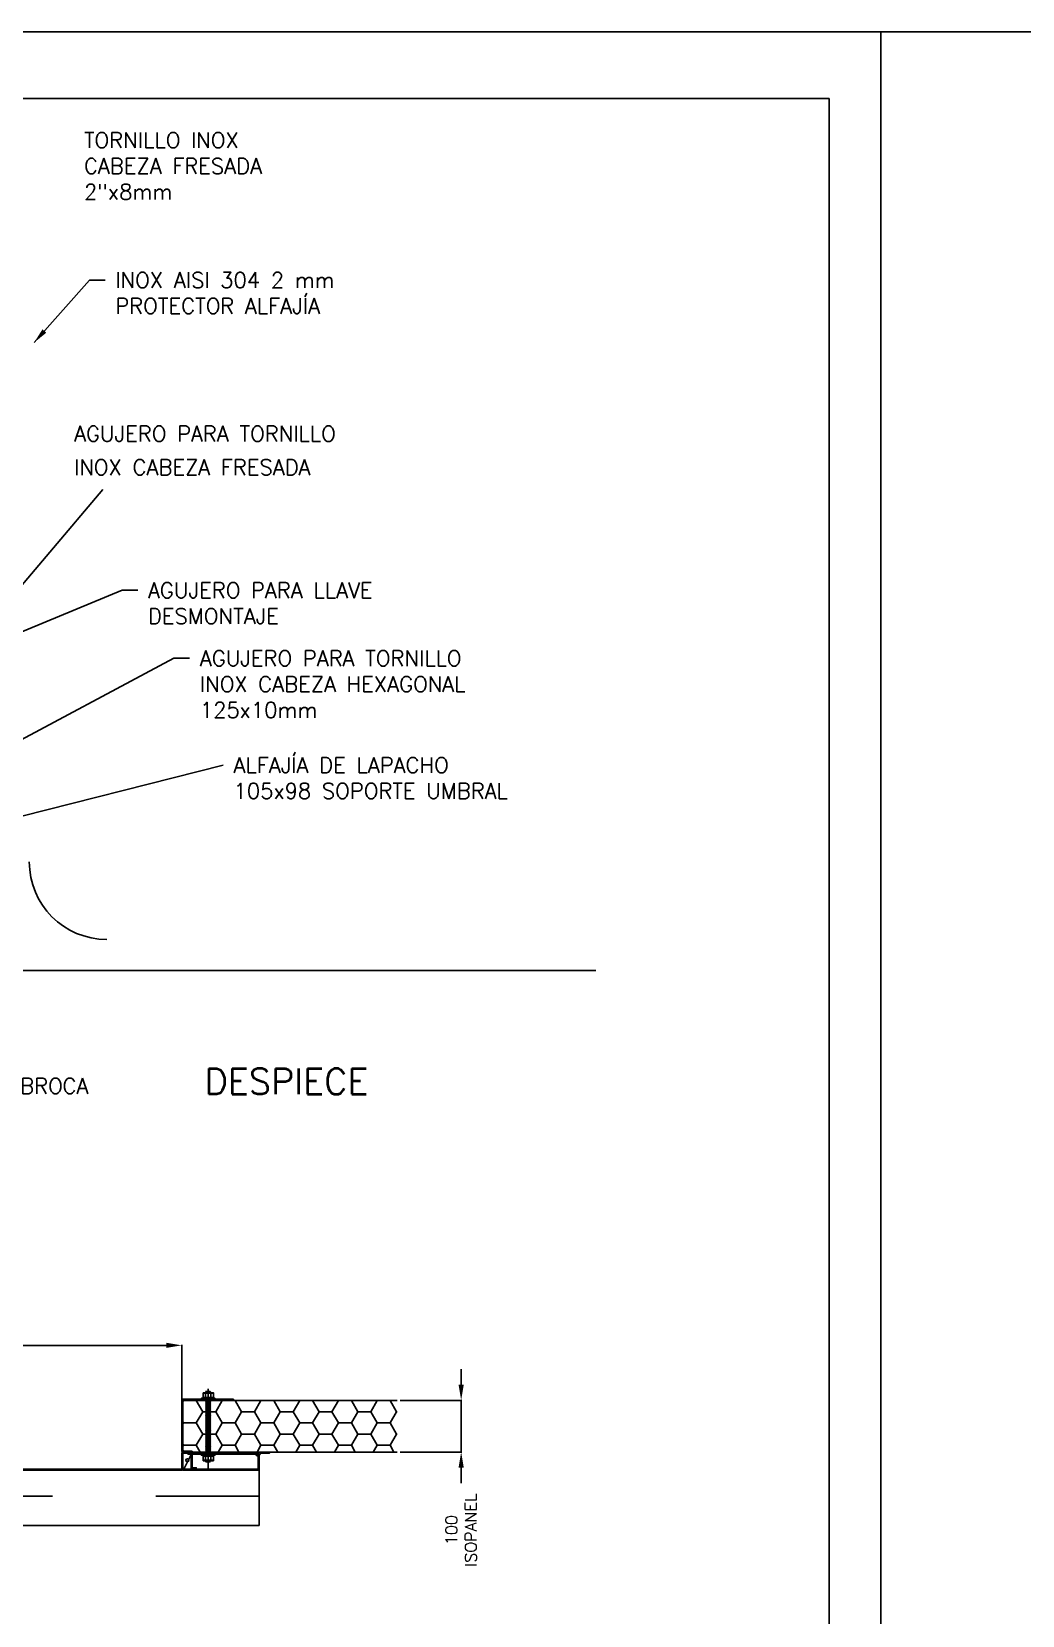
# Model space of a CAD drawing. Extents: x 2682 to 23682, y -29604 to -17724.
# Drawn here: x 13639 to 15556, y -26728 to -23664 of the extents above; entities that cross this region are included whole.
import ezdxf
from ezdxf.enums import TextEntityAlignment as Align

# ---------------------------------------------------------------- set-up
doc = ezdxf.new("R2010")
doc.units = 0
doc.header["$MEASUREMENT"] = 0
doc.header["$PDMODE"] = 33
doc.linetypes.add('PUN100', pattern=[400, 200, -200])
doc.layers.get('DEFPOINTS').update_dxf_attribs({"linetype": 'CONTINUOUS'})
for name, color, linetype in [('0.6', 15, 'CONTINUOUS'), ('EQ', 8, 'CONTINUOUS'), ('FI', 2, 'CONTINUOUS'), ('GR', 9, 'CONTINUOUS'), ('IS', 5, 'CONTINUOUS'), ('ISO-FI', 140, 'CONTINUOUS'), ('madera', 12, 'CONTINUOUS'), ('TX', 13, 'CONTINUOUS')]:
    doc.layers.add(name, color=color, linetype=linetype)
doc.styles.add('ROMANS', font='romans')
doc.styles.get("Standard").update_dxf_attribs({"font": 'ITALIC'})
doc.dimstyles.new('RPM 1-15', dxfattribs={"dimscale": 15, "dimtxt": 1.5, "dimasz": 2, "dimexe": 0.0625, "dimexo": 0.38, "dimgap": 1, "dimtad": 0, "dimdec": 0, "dimtxsty": 'ROMANS', "dimcen": 2.5, "dimclrd": 256, "dimclre": 256, "dimclrt": 256, "dimazin": 0, "dimtfac": 1, "dimtdec": 0, "dimtmove": 0, "dimatfit": 1, "dimfxl": 1, "dimtolj": 1, "dimlwd": -1, "dimlwe": -1, "dimarcsym": 0})
doc.dimstyles.new('RPM 1-50', dxfattribs={"dimscale": 20, "dimtxt": 1.5, "dimasz": 1.5, "dimexe": 1, "dimexo": 2, "dimgap": 1, "dimtad": 0, "dimdec": 0, "dimtxsty": 'ROMANS', "dimcen": 1.5, "dimclrd": 256, "dimclre": 256, "dimclrt": 256, "dimadec": 0, "dimazin": 0, "dimtfac": 1, "dimtdec": 0, "dimtix": 1, "dimtmove": 2, "dimatfit": 0, "dimfxl": 1, "dimtolj": 1, "dimlwd": -1, "dimlwe": -1, "dimarcsym": 0})
doc.dimstyles.get("Standard").update_dxf_attribs({"dimtxt": 0.18, "dimasz": 0.18, "dimexe": 0.18, "dimexo": 0.0625, "dimgap": 0.09, "dimtad": 0, "dimtih": 1, "dimtoh": 1, "dimdec": 4, "dimzin": 0, "dimdsep": 46, "dimtxsty": 'Standard', "dimcen": 0.09, "dimadec": 0, "dimazin": 0, "dimtfac": 1, "dimtdec": 4, "dimtofl": 0, "dimtmove": 0, "dimatfit": 3, "dimfxl": 1, "dimtolj": 1, "dimtzin": 0, "dimarcsym": 0})

# ---------------------------------------------------------------- blocks, each defined once
blk = doc.blocks.new('*D430')
at = {"layer": 'DEFPOINTS', "color": 0, "linetype": 'Continuous', "transparency": 16777216}
for p in [(13929.6, -26205.6), (12629.6, -26353.5), (13929.6, -26353.5)]:
    blk.add_point(p, dxfattribs=at)
at = {"layer": 'TX', "linetype": 'Continuous', "transparency": 16777216}
for p, q in [((12629.6, -26347.8), (12629.6, -26204.6)), ((12659.6, -26205.6), (13166.1, -26205.6)), ((13899.6, -26205.6), (13393.2, -26205.6)), ((13929.6, -26347.8), (13929.6, -26204.6))]:
    blk.add_line(p, q, dxfattribs=at)
for points in [[(12659.6, -26200.6), (12659.6, -26210.6), (12629.6, -26205.6)], [(13899.6, -26200.6), (13899.6, -26210.6), (13929.6, -26205.6)]]:
    blk.add_solid(points, dxfattribs=at)
at = {"layer": 'TX', "linetype": 'Continuous', "transparency": 16777216, "insert": (13279.6, -26205.6), "char_height": 22.5, "attachment_point": 5, "style": 'ROMANS'}
blk.add_mtext('\\A1;VANO LIBRE', dxfattribs=at)
blk = doc.blocks.new('*D431')
at = {"layer": 'DEFPOINTS', "color": 0, "linetype": 'Continuous', "transparency": 16777216}
for p in [(14346.6, -26312), (14346.6, -26412), (14470.2, -26412)]:
    blk.add_point(p, dxfattribs=at)
at = {"layer": 'TX', "linetype": 'Continuous', "transparency": 16777216}
for p, q in [((14470.2, -26282), (14470.2, -26252)), ((14352.3, -26312), (14471.2, -26312)), ((14470.2, -26312), (14470.2, -26412)), ((14352.3, -26412), (14471.2, -26412)), ((14470.2, -26442), (14470.2, -26472))]:
    blk.add_line(p, q, dxfattribs=at)
for points in [[(14465.2, -26282), (14475.2, -26282), (14470.2, -26312)], [(14465.2, -26442), (14475.2, -26442), (14470.2, -26412)]]:
    blk.add_solid(points, dxfattribs=at)
at = {"layer": 'TX', "linetype": 'Continuous', "transparency": 16777216, "insert": (14470.2, -26563.1), "char_height": 22.5, "attachment_point": 5, "rotation": 90, "style": 'ROMANS'}
blk.add_mtext('\\A1;100\\PISOPANEL', dxfattribs=at)

msp = doc.modelspace()

# ---------------------------------------------------------------- linework, layer by layer
at = {"layer": '0.6'}
for p, q in [((15182.03522, -23793.22941), (11482.03522, -23793.22941)), ((15182.03522, -29533.22941), (15182.03522, -23793.22941))]:
    msp.add_line(p, q, dxfattribs=at)
at = {"layer": 'EQ'}
for p, q in [((13929.63667, -26410.04042), (13929.63667, -26312.04042)), ((13931.63667, -26310.04042), (14029.76366, -26310.04042)), ((13931.63667, -26411.04042), (13931.63667, -26312.04042)), ((13990.69098, -26297.21098), (13970.69098, -26297.21098)), ((13970.69098, -26297.21098), (13970.69098, -26307.21098)), ((13990.69098, -26298.21098), (13970.69098, -26298.21098)), ((13990.69098, -26306.21098), (13970.69098, -26306.21098)), ((13990.69098, -26307.21098), (13970.69098, -26307.21098)), ((13975.68744, -26307.3287), (13975.80516, -26307.21098)), ((13976.69098, -26296.21098), (13975.69098, -26295.21098)), ((13975.69098, -26297.21098), (13976.69098, -26296.21098)), ((13975.69098, -26297.21098), (13985.69098, -26296.21098)), ((13975.69098, -26298.21098), (13975.69098, -26306.21098)), ((13976.90352, -26307.21098), (13975.69098, -26307.33223)), ((13976.90352, -26307.21098), (13975.69098, -26307.33223)), ((13976.69098, -26308.33223), (13975.69098, -26307.33223)), ((13976.69098, -26308.33223), (13975.69098, -26307.33223)), ((13975.69098, -26309.33223), (13976.69098, -26308.33223)), ((13985.69098, -26308.33223), (13975.69098, -26309.33223)), ((13985.69098, -26308.33223), (13975.69098, -26309.33223)), ((13975.69098, -26309.33223), (13976.69098, -26308.33223)), ((13976.69098, -26310.33223), (13975.69098, -26309.33223)), ((13976.69098, -26310.33223), (13975.69098, -26309.33223)), ((13985.69098, -26310.33223), (13975.69098, -26311.33223)), ((13975.69098, -26311.33223), (13976.69098, -26310.33223)), ((13976.69098, -26312.33223), (13975.69098, -26311.33223)), ((13985.69098, -26312.33223), (13975.69098, -26313.33223)), ((13975.69098, -26313.33223), (13976.69098, -26312.33223)), ((13976.69098, -26314.33223), (13975.69098, -26313.33223)), ((13985.69098, -26314.33223), (13975.69098, -26315.33223)), ((13975.69098, -26315.33223), (13976.69098, -26314.33223)), ((13976.69098, -26316.33223), (13975.69098, -26315.33223)), ((13985.69098, -26316.33223), (13975.69098, -26317.33223)), ((13975.69098, -26317.33223), (13976.69098, -26316.33223)), ((13976.69098, -26318.33223), (13975.69098, -26317.33223)), ((13985.69098, -26318.33223), (13975.69098, -26319.33223)), ((13975.69098, -26319.33223), (13976.69098, -26318.33223)), ((13976.69098, -26320.33223), (13975.69098, -26319.33223)), ((13976.69098, -26296.21098), (13984.69098, -26295.21098)), ((13984.69098, -26307.33223), (13976.69098, -26308.33223)), ((13984.69098, -26307.33223), (13976.69098, -26308.33223)), ((13984.69098, -26309.33223), (13976.69098, -26310.33223)), ((13984.69098, -26309.33223), (13976.69098, -26310.33223)), ((13984.69098, -26311.33223), (13976.69098, -26312.33223)), ((13984.69098, -26311.33223), (13976.69098, -26312.33223)), ((13984.69098, -26313.33223), (13976.69098, -26314.33223)), ((13984.69098, -26315.33223), (13976.69098, -26316.33223)), ((13984.69098, -26317.33223), (13976.69098, -26318.33223)), ((13984.69098, -26317.33223), (13976.69098, -26318.33223)), ((13984.69098, -26319.33223), (13976.69098, -26320.33223)), ((13984.69098, -26295.21098), (13985.69098, -26296.21098)), ((13985.69098, -26296.21098), (13984.69098, -26297.21098)), ((13984.81223, -26307.21098), (13984.69098, -26307.33223)), ((13984.69098, -26307.33223), (13985.69098, -26308.33223)), ((13984.69098, -26307.33223), (13985.69098, -26308.33223)), ((13985.69098, -26308.33223), (13984.69098, -26309.33223)), ((13985.69098, -26308.33223), (13984.69098, -26309.33223)), ((13984.69098, -26309.33223), (13985.69098, -26310.33223)), ((13984.69098, -26309.33223), (13985.69098, -26310.33223)), ((13985.69098, -26310.33223), (13984.69098, -26311.33223)), ((13984.69098, -26311.33223), (13985.69098, -26312.33223)), ((13985.69098, -26312.33223), (13984.69098, -26313.33223)), ((13984.69098, -26313.33223), (13985.69098, -26314.33223)), ((13985.69098, -26314.33223), (13984.69098, -26315.33223)), ((13984.69098, -26315.33223), (13985.69098, -26316.33223)), ((13985.69098, -26316.33223), (13984.69098, -26317.33223)), ((13984.69098, -26317.33223), (13985.69098, -26318.33223)), ((13985.69098, -26318.33223), (13984.69098, -26319.33223)), ((13984.69098, -26319.33223), (13985.69098, -26320.33223)), ((13985.69098, -26298.21098), (13985.69098, -26306.21098)), ((13990.69098, -26297.21098), (13990.69098, -26307.21098)), ((14029.76366, -26310.04042), (14029.76366, -26312.04042)), ((13985.69098, -26320.33223), (13975.69098, -26321.33223)), ((13975.69098, -26321.33223), (13976.69098, -26320.33223)), ((13985.69098, -26320.33223), (13975.69098, -26321.33223)), ((13976.69098, -26322.33223), (13975.69098, -26321.33223)), ((13975.69098, -26323.33223), (13976.69098, -26322.33223)), ((13985.69098, -26322.33223), (13975.69098, -26323.33223)), ((13976.69098, -26324.33223), (13975.69098, -26323.33223)), ((13975.69098, -26325.33223), (13976.69098, -26324.33223)), ((13985.69098, -26324.33223), (13975.69098, -26325.33223)), ((13976.69098, -26326.33223), (13975.69098, -26325.33223)), ((13975.69098, -26327.33223), (13976.69098, -26326.33223)), ((13985.69098, -26326.33223), (13975.69098, -26327.33223)), ((13976.69098, -26328.33223), (13975.69098, -26327.33223)), ((13985.69098, -26328.33223), (13975.69098, -26329.33223)), ((13975.69098, -26329.33223), (13976.69098, -26328.33223)), ((13976.69098, -26330.33223), (13975.69098, -26329.33223)), ((13975.69098, -26331.33223), (13976.69098, -26330.33223)), ((13985.69098, -26330.33223), (13975.69098, -26331.33223)), ((13976.69098, -26332.33223), (13975.69098, -26331.33223)), ((13975.69098, -26333.33223), (13976.69098, -26332.33223)), ((13985.69098, -26332.33223), (13975.69098, -26333.33223)), ((13976.69098, -26334.33223), (13975.69098, -26333.33223)), ((13975.69098, -26335.33223), (13976.69098, -26334.33223)), ((13985.69098, -26334.33223), (13975.69098, -26335.33223)), ((13976.69098, -26336.33223), (13975.69098, -26335.33223)), ((13975.69098, -26337.33223), (13976.69098, -26336.33223)), ((13985.69098, -26336.33223), (13975.69098, -26337.33223)), ((13976.69098, -26338.33223), (13975.69098, -26337.33223)), ((13975.69098, -26339.33223), (13976.69098, -26338.33223)), ((13985.69098, -26338.33223), (13975.69098, -26339.33223)), ((13976.69098, -26340.33223), (13975.69098, -26339.33223)), ((13975.69098, -26341.33223), (13976.69098, -26340.33223)), ((13985.69098, -26340.33223), (13975.69098, -26341.33223)), ((13976.69098, -26342.33223), (13975.69098, -26341.33223)), ((13975.69098, -26343.33223), (13976.69098, -26342.33223)), ((13985.69098, -26342.33223), (13975.69098, -26343.33223)), ((13976.69098, -26344.33223), (13975.69098, -26343.33223)), ((13975.69098, -26345.33223), (13976.69098, -26344.33223)), ((13985.69098, -26344.33223), (13975.69098, -26345.33223)), ((13976.69098, -26346.33223), (13975.69098, -26345.33223)), ((13975.69098, -26347.33223), (13976.69098, -26346.33223)), ((13985.69098, -26346.33223), (13975.69098, -26347.33223)), ((13976.69098, -26348.33223), (13975.69098, -26347.33223)), ((13975.69098, -26349.33223), (13976.69098, -26348.33223)), ((13985.69098, -26348.33223), (13975.69098, -26349.33223)), ((13976.69098, -26350.33223), (13975.69098, -26349.33223)), ((13984.69098, -26321.33223), (13976.69098, -26322.33223)), ((13984.69098, -26323.33223), (13976.69098, -26324.33223)), ((13984.69098, -26323.33223), (13976.69098, -26324.33223)), ((13984.69098, -26325.33223), (13976.69098, -26326.33223)), ((13984.69098, -26327.33223), (13976.69098, -26328.33223)), ((13984.69098, -26329.33223), (13976.69098, -26330.33223)), ((13984.69098, -26331.33223), (13976.69098, -26332.33223)), ((13984.69098, -26331.33223), (13976.69098, -26332.33223)), ((13984.69098, -26333.33223), (13976.69098, -26334.33223)), ((13984.69098, -26335.33223), (13976.69098, -26336.33223)), ((13984.69098, -26337.33223), (13976.69098, -26338.33223)), ((13984.69098, -26339.33223), (13976.69098, -26340.33223)), ((13984.69098, -26341.33223), (13976.69098, -26342.33223)), ((13984.69098, -26341.33223), (13976.69098, -26342.33223)), ((13984.69098, -26343.33223), (13976.69098, -26344.33223)), ((13984.69098, -26345.33223), (13976.69098, -26346.33223)), ((13984.69098, -26347.33223), (13976.69098, -26348.33223)), ((13984.69098, -26347.33223), (13976.69098, -26348.33223)), ((13984.69098, -26349.33223), (13976.69098, -26350.33223)), ((13985.69098, -26320.33223), (13984.69098, -26321.33223)), ((13985.69098, -26320.33223), (13984.69098, -26321.33223)), ((13984.69098, -26321.33223), (13985.69098, -26322.33223)), ((13985.69098, -26322.33223), (13984.69098, -26323.33223)), ((13984.69098, -26323.33223), (13985.69098, -26324.33223)), ((13985.69098, -26324.33223), (13984.69098, -26325.33223)), ((13984.69098, -26325.33223), (13985.69098, -26326.33223)), ((13985.69098, -26326.33223), (13984.69098, -26327.33223)), ((13984.69098, -26327.33223), (13985.69098, -26328.33223)), ((13985.69098, -26328.33223), (13984.69098, -26329.33223)), ((13984.69098, -26329.33223), (13985.69098, -26330.33223)), ((13985.69098, -26330.33223), (13984.69098, -26331.33223)), ((13984.69098, -26331.33223), (13985.69098, -26332.33223)), ((13985.69098, -26332.33223), (13984.69098, -26333.33223)), ((13984.69098, -26333.33223), (13985.69098, -26334.33223)), ((13985.69098, -26334.33223), (13984.69098, -26335.33223)), ((13984.69098, -26335.33223), (13985.69098, -26336.33223)), ((13985.69098, -26336.33223), (13984.69098, -26337.33223)), ((13984.69098, -26337.33223), (13985.69098, -26338.33223)), ((13985.69098, -26338.33223), (13984.69098, -26339.33223)), ((13984.69098, -26339.33223), (13985.69098, -26340.33223)), ((13985.69098, -26340.33223), (13984.69098, -26341.33223)), ((13984.69098, -26341.33223), (13985.69098, -26342.33223)), ((13985.69098, -26342.33223), (13984.69098, -26343.33223)), ((13984.69098, -26343.33223), (13985.69098, -26344.33223)), ((13985.69098, -26344.33223), (13984.69098, -26345.33223)), ((13984.69098, -26345.33223), (13985.69098, -26346.33223)), ((13985.69098, -26346.33223), (13984.69098, -26347.33223)), ((13984.69098, -26347.33223), (13985.69098, -26348.33223)), ((13985.69098, -26348.33223), (13984.69098, -26349.33223)), ((13984.69098, -26349.33223), (13985.69098, -26350.33223)), ((13931.63667, -26356.04042), (13931.63667, -26408.04042)), ((13975.69098, -26351.33223), (13976.69098, -26350.33223)), ((13985.69098, -26350.33223), (13975.69098, -26351.33223)), ((13985.69098, -26350.33223), (13975.69098, -26351.33223)), ((13976.69098, -26352.33223), (13975.69098, -26351.33223)), ((13975.69098, -26353.33223), (13976.69098, -26352.33223)), ((13985.69098, -26352.33223), (13975.69098, -26353.33223)), ((13976.69098, -26354.33223), (13975.69098, -26353.33223)), ((13975.69098, -26355.33223), (13976.69098, -26354.33223)), ((13985.69098, -26354.33223), (13975.69098, -26355.33223)), ((13976.69098, -26356.33223), (13975.69098, -26355.33223)), ((13975.69098, -26357.33223), (13976.69098, -26356.33223)), ((13985.69098, -26356.33223), (13975.69098, -26357.33223)), ((13976.69098, -26358.33223), (13975.69098, -26357.33223)), ((13975.69098, -26359.33223), (13976.69098, -26358.33223)), ((13985.69098, -26358.33223), (13975.69098, -26359.33223)), ((13976.69098, -26360.33223), (13975.69098, -26359.33223)), ((13975.69098, -26361.33223), (13976.69098, -26360.33223)), ((13985.69098, -26360.33223), (13975.69098, -26361.33223)), ((13976.69098, -26362.33223), (13975.69098, -26361.33223)), ((13975.69098, -26363.33223), (13976.69098, -26362.33223)), ((13985.69098, -26362.33223), (13975.69098, -26363.33223)), ((13976.69098, -26364.33223), (13975.69098, -26363.33223)), ((13975.69098, -26365.33223), (13976.69098, -26364.33223)), ((13985.69098, -26364.33223), (13975.69098, -26365.33223)), ((13976.69098, -26366.33223), (13975.69098, -26365.33223)), ((13975.69098, -26367.33223), (13976.69098, -26366.33223)), ((13985.69098, -26366.33223), (13975.69098, -26367.33223)), ((13976.69098, -26368.33223), (13975.69098, -26367.33223)), ((13975.69098, -26369.33223), (13976.69098, -26368.33223)), ((13985.69098, -26368.33223), (13975.69098, -26369.33223)), ((13976.69098, -26370.33223), (13975.69098, -26369.33223)), ((13975.69098, -26371.33223), (13976.69098, -26370.33223)), ((13985.69098, -26370.33223), (13975.69098, -26371.33223)), ((13976.69098, -26372.33223), (13975.69098, -26371.33223)), ((13975.69098, -26373.33223), (13976.69098, -26372.33223)), ((13985.69098, -26372.33223), (13975.69098, -26373.33223)), ((13976.69098, -26374.33223), (13975.69098, -26373.33223)), ((13975.69098, -26375.33223), (13976.69098, -26374.33223)), ((13985.69098, -26374.33223), (13975.69098, -26375.33223)), ((13976.69098, -26376.33223), (13975.69098, -26375.33223)), ((13975.69098, -26377.33223), (13976.69098, -26376.33223)), ((13985.69098, -26376.33223), (13975.69098, -26377.33223)), ((13976.69098, -26378.33223), (13975.69098, -26377.33223)), ((13975.69098, -26379.33223), (13976.69098, -26378.33223)), ((13985.69098, -26378.33223), (13975.69098, -26379.33223)), ((13976.69098, -26380.33223), (13975.69098, -26379.33223)), ((13975.69098, -26381.33223), (13976.69098, -26380.33223)), ((13985.69098, -26380.33223), (13975.69098, -26381.33223)), ((13984.69098, -26351.33223), (13976.69098, -26352.33223)), ((13984.69098, -26353.33223), (13976.69098, -26354.33223)), ((13984.69098, -26353.33223), (13976.69098, -26354.33223)), ((13984.69098, -26355.33223), (13976.69098, -26356.33223)), ((13984.69098, -26357.33223), (13976.69098, -26358.33223)), ((13984.69098, -26359.33223), (13976.69098, -26360.33223)), ((13984.69098, -26361.33223), (13976.69098, -26362.33223)), ((13984.69098, -26363.33223), (13976.69098, -26364.33223)), ((13984.69098, -26363.33223), (13976.69098, -26364.33223)), ((13984.69098, -26365.33223), (13976.69098, -26366.33223)), ((13984.69098, -26367.33223), (13976.69098, -26368.33223)), ((13984.69098, -26369.33223), (13976.69098, -26370.33223)), ((13984.69098, -26369.33223), (13976.69098, -26370.33223)), ((13984.69098, -26371.33223), (13976.69098, -26372.33223)), ((13984.69098, -26373.33223), (13976.69098, -26374.33223)), ((13984.69098, -26375.33223), (13976.69098, -26376.33223)), ((13984.69098, -26375.33223), (13976.69098, -26376.33223)), ((13984.69098, -26377.33223), (13976.69098, -26378.33223)), ((13984.69098, -26379.33223), (13976.69098, -26380.33223)), ((13985.69098, -26350.33223), (13984.69098, -26351.33223)), ((13985.69098, -26350.33223), (13984.69098, -26351.33223)), ((13984.69098, -26351.33223), (13985.69098, -26352.33223)), ((13985.69098, -26352.33223), (13984.69098, -26353.33223)), ((13984.69098, -26353.33223), (13985.69098, -26354.33223)), ((13985.69098, -26354.33223), (13984.69098, -26355.33223)), ((13984.69098, -26355.33223), (13985.69098, -26356.33223)), ((13985.69098, -26356.33223), (13984.69098, -26357.33223)), ((13984.69098, -26357.33223), (13985.69098, -26358.33223)), ((13985.69098, -26358.33223), (13984.69098, -26359.33223)), ((13984.69098, -26359.33223), (13985.69098, -26360.33223)), ((13985.69098, -26360.33223), (13984.69098, -26361.33223)), ((13984.69098, -26361.33223), (13985.69098, -26362.33223)), ((13985.69098, -26362.33223), (13984.69098, -26363.33223)), ((13984.69098, -26363.33223), (13985.69098, -26364.33223)), ((13985.69098, -26364.33223), (13984.69098, -26365.33223)), ((13984.69098, -26365.33223), (13985.69098, -26366.33223)), ((13985.69098, -26366.33223), (13984.69098, -26367.33223)), ((13984.69098, -26367.33223), (13985.69098, -26368.33223)), ((13985.69098, -26368.33223), (13984.69098, -26369.33223)), ((13984.69098, -26369.33223), (13985.69098, -26370.33223)), ((13985.69098, -26370.33223), (13984.69098, -26371.33223)), ((13984.69098, -26371.33223), (13985.69098, -26372.33223)), ((13985.69098, -26372.33223), (13984.69098, -26373.33223)), ((13984.69098, -26373.33223), (13985.69098, -26374.33223)), ((13985.69098, -26374.33223), (13984.69098, -26375.33223)), ((13984.69098, -26375.33223), (13985.69098, -26376.33223)), ((13985.69098, -26376.33223), (13984.69098, -26377.33223)), ((13984.69098, -26377.33223), (13985.69098, -26378.33223)), ((13985.69098, -26378.33223), (13984.69098, -26379.33223)), ((13984.69098, -26379.33223), (13985.69098, -26380.33223)), ((13985.69098, -26380.33223), (13984.69098, -26381.33223)), ((13933.63667, -26410.04042), (13949.63667, -26410.04042)), ((13949.63667, -26410.04042), (13949.63667, -26412.04042)), ((13976.69098, -26382.33223), (13975.69098, -26381.33223)), ((13975.69098, -26383.33223), (13976.69098, -26382.33223)), ((13985.69098, -26382.33223), (13975.69098, -26383.33223)), ((13976.69098, -26384.33223), (13975.69098, -26383.33223)), ((13975.69098, -26385.33223), (13976.69098, -26384.33223)), ((13985.69098, -26384.33223), (13975.69098, -26385.33223)), ((13976.69098, -26386.33223), (13975.69098, -26385.33223)), ((13975.69098, -26387.33223), (13976.69098, -26386.33223)), ((13985.69098, -26386.33223), (13975.69098, -26387.33223)), ((13976.69098, -26388.33223), (13975.69098, -26387.33223)), ((13975.69098, -26389.33223), (13976.69098, -26388.33223)), ((13985.69098, -26388.33223), (13975.69098, -26389.33223)), ((13976.69098, -26390.33223), (13975.69098, -26389.33223)), ((13975.69098, -26391.33223), (13976.69098, -26390.33223)), ((13985.69098, -26390.33223), (13975.69098, -26391.33223)), ((13976.69098, -26392.33223), (13975.69098, -26391.33223)), ((13975.69098, -26393.33223), (13976.69098, -26392.33223)), ((13985.69098, -26392.33223), (13975.69098, -26393.33223)), ((13976.69098, -26394.33223), (13975.69098, -26393.33223)), ((13975.69098, -26395.33223), (13976.69098, -26394.33223)), ((13985.69098, -26394.33223), (13975.69098, -26395.33223)), ((13976.69098, -26396.33223), (13975.69098, -26395.33223)), ((13975.69098, -26397.33223), (13976.69098, -26396.33223)), ((13985.69098, -26396.33223), (13975.69098, -26397.33223)), ((13976.69098, -26398.33223), (13975.69098, -26397.33223)), ((13975.69098, -26399.33223), (13976.69098, -26398.33223)), ((13985.69098, -26398.33223), (13975.69098, -26399.33223)), ((13976.69098, -26400.33223), (13975.69098, -26399.33223)), ((13975.69098, -26401.33223), (13976.69098, -26400.33223)), ((13985.69098, -26400.33223), (13975.69098, -26401.33223)), ((13976.69098, -26402.33223), (13975.69098, -26401.33223)), ((13975.69098, -26403.33223), (13976.69098, -26402.33223)), ((13985.69098, -26402.33223), (13975.69098, -26403.33223)), ((13976.69098, -26404.33223), (13975.69098, -26403.33223)), ((13975.69098, -26405.33223), (13976.69098, -26404.33223)), ((13985.69098, -26404.33223), (13975.69098, -26405.33223)), ((13976.69098, -26406.33223), (13975.69098, -26405.33223)), ((13975.69098, -26407.33223), (13976.69098, -26406.33223)), ((13985.69098, -26406.33223), (13975.69098, -26407.33223)), ((13976.69098, -26408.33223), (13975.69098, -26407.33223)), ((13985.69098, -26408.33223), (13975.69098, -26409.33223)), ((13975.69098, -26409.33223), (13976.69098, -26408.33223)), ((13976.69098, -26410.33223), (13975.69098, -26409.33223)), ((13985.69098, -26410.33223), (13975.69098, -26411.33223)), ((13975.69098, -26411.33223), (13976.69098, -26410.33223)), ((13984.69098, -26381.33223), (13976.69098, -26382.33223)), ((13984.69098, -26381.33223), (13976.69098, -26382.33223)), ((13984.69098, -26383.33223), (13976.69098, -26384.33223)), ((13984.69098, -26385.33223), (13976.69098, -26386.33223)), ((13984.69098, -26387.33223), (13976.69098, -26388.33223)), ((13984.69098, -26387.33223), (13976.69098, -26388.33223)), ((13984.69098, -26389.33223), (13976.69098, -26390.33223)), ((13984.69098, -26391.33223), (13976.69098, -26392.33223)), ((13984.69098, -26393.33223), (13976.69098, -26394.33223)), ((13984.69098, -26393.33223), (13976.69098, -26394.33223)), ((13984.69098, -26395.33223), (13976.69098, -26396.33223)), ((13984.69098, -26397.33223), (13976.69098, -26398.33223)), ((13984.69098, -26399.33223), (13976.69098, -26400.33223)), ((13984.69098, -26399.33223), (13976.69098, -26400.33223)), ((13984.69098, -26401.33223), (13976.69098, -26402.33223)), ((13984.69098, -26403.33223), (13976.69098, -26404.33223)), ((13984.69098, -26405.33223), (13976.69098, -26406.33223)), ((13984.69098, -26405.33223), (13976.69098, -26406.33223)), ((13984.69098, -26407.33223), (13976.69098, -26408.33223)), ((13984.69098, -26409.33223), (13976.69098, -26410.33223)), ((13984.69098, -26381.33223), (13985.69098, -26382.33223)), ((13985.69098, -26382.33223), (13984.69098, -26383.33223)), ((13984.69098, -26383.33223), (13985.69098, -26384.33223)), ((13985.69098, -26384.33223), (13984.69098, -26385.33223)), ((13984.69098, -26385.33223), (13985.69098, -26386.33223)), ((13985.69098, -26386.33223), (13984.69098, -26387.33223)), ((13984.69098, -26387.33223), (13985.69098, -26388.33223)), ((13985.69098, -26388.33223), (13984.69098, -26389.33223)), ((13984.69098, -26389.33223), (13985.69098, -26390.33223)), ((13985.69098, -26390.33223), (13984.69098, -26391.33223)), ((13984.69098, -26391.33223), (13985.69098, -26392.33223)), ((13985.69098, -26392.33223), (13984.69098, -26393.33223)), ((13984.69098, -26393.33223), (13985.69098, -26394.33223)), ((13985.69098, -26394.33223), (13984.69098, -26395.33223)), ((13984.69098, -26395.33223), (13985.69098, -26396.33223)), ((13985.69098, -26396.33223), (13984.69098, -26397.33223)), ((13984.69098, -26397.33223), (13985.69098, -26398.33223)), ((13985.69098, -26398.33223), (13984.69098, -26399.33223)), ((13984.69098, -26399.33223), (13985.69098, -26400.33223)), ((13985.69098, -26400.33223), (13984.69098, -26401.33223)), ((13984.69098, -26401.33223), (13985.69098, -26402.33223)), ((13985.69098, -26402.33223), (13984.69098, -26403.33223)), ((13984.69098, -26403.33223), (13985.69098, -26404.33223)), ((13985.69098, -26404.33223), (13984.69098, -26405.33223)), ((13984.69098, -26405.33223), (13985.69098, -26406.33223)), ((13985.69098, -26406.33223), (13984.69098, -26407.33223)), ((13984.69098, -26407.33223), (13985.69098, -26408.33223)), ((13985.69098, -26408.33223), (13984.69098, -26409.33223)), ((13984.69098, -26409.33223), (13985.69098, -26410.33223)), ((13985.69098, -26410.33223), (13984.69098, -26411.33223)), ((13949.63667, -26412.04042), (13931.63667, -26412.04042)), ((13933.63667, -26445.04042), (13947.57623, -26416.53909)), ((13970.69098, -26418.9607), (13970.69098, -26428.9607)), ((13990.69098, -26418.9607), (13970.69098, -26418.9607)), ((13990.69098, -26419.9607), (13970.69098, -26419.9607)), ((13990.69098, -26427.9607), (13970.69098, -26427.9607)), ((13990.69098, -26428.9607), (13970.69098, -26428.9607)), ((13976.69098, -26412.33223), (13975.69098, -26411.33223)), ((13985.69098, -26412.33223), (13975.69098, -26413.33223)), ((13975.69098, -26413.33223), (13976.69098, -26412.33223)), ((13976.69098, -26414.33223), (13975.69098, -26413.33223)), ((13985.69098, -26414.33223), (13975.69098, -26415.33223)), ((13975.69098, -26415.33223), (13976.69098, -26414.33223)), ((13976.59916, -26416.24042), (13975.69098, -26415.33223)), ((13975.69098, -26419.9607), (13975.69098, -26427.9607)), ((13985.69098, -26429.01485), (13975.69098, -26430.01485)), ((13975.69098, -26430.01485), (13976.69098, -26429.01485)), ((13976.35394, -26430.67782), (13975.69098, -26430.01485)), ((13984.69098, -26411.33223), (13976.69098, -26412.33223)), ((13984.69098, -26413.33223), (13976.69098, -26414.33223)), ((13984.69098, -26413.33223), (13976.69098, -26414.33223)), ((13984.69098, -26430.01485), (13977.35272, -26430.93214)), ((13984.69098, -26415.33223), (13977.4255, -26416.24042)), ((13984.69098, -26411.33223), (13985.69098, -26412.33223)), ((13985.69098, -26412.33223), (13984.69098, -26413.33223)), ((13984.69098, -26413.33223), (13985.69098, -26414.33223)), ((13985.69098, -26414.33223), (13984.69098, -26415.33223)), ((13984.69098, -26415.33223), (13985.59916, -26416.24042)), ((13985.69098, -26429.01485), (13984.69098, -26430.01485)), ((13984.69098, -26430.01485), (13985.30915, -26430.63303)), ((13985.69098, -26419.9607), (13985.69098, -26427.9607)), ((13990.69098, -26418.9607), (13990.69098, -26428.9607)), ((13994.63667, -26445.04042), (13964.63667, -26445.04042)), ((13994.63667, -26447.04042), (13964.63667, -26447.04042))]:
    msp.add_line(p, q, dxfattribs=at)
at = {"layer": 'EQ', "ltscale": 0.05}
msp.add_line((13980.88309, -26445.29406), (13980.88309, -26289.47738), dxfattribs=at)
at = {"layer": 'EQ'}
for points in [[(13975.21312, -26308.04042), (13975.21312, -26310.04042), (13967.69098, -26310.04042), (13967.69098, -26308.04042), (13975.21312, -26308.04042)], [(13986.16883, -26308.04042), (13993.69098, -26308.04042), (13993.69098, -26310.04042), (13986.16883, -26310.04042), (13986.16883, -26308.04042)], [(13947.57623, -26444.52911), (13957.57623, -26444.52911), (13957.57623, -26442.52911), (13949.57623, -26442.52911), (13949.57623, -26416.53909), (13947.57623, -26416.53909), (13947.57623, -26444.52911), (13947.57623, -26444.52911)], [(13975.21312, -26418.24042), (13975.21312, -26416.24042), (13967.69098, -26416.24042), (13967.69098, -26418.24042), (13975.21312, -26418.24042)], [(13986.16883, -26418.24042), (13993.69098, -26418.24042), (13993.69098, -26416.24042), (13986.16883, -26416.24042), (13986.16883, -26418.24042)]]:
    msp.add_lwpolyline(points, dxfattribs=at)
for points in [[(13964.63667, -26447.04042), (13931.63667, -26447.04042, -0.4142135624), (13929.63667, -26445.04042), (13929.63667, -26414.04042, -0.4142135624), (13931.63667, -26412.04042), (13949.63667, -26412.04042), (13949.63667, -26414.04042), (13933.63667, -26414.04042, 0.4142135624), (13931.63667, -26416.04042), (13931.63667, -26443.04042, 0.4142135624), (13933.63667, -26445.04042), (13964.63667, -26445.04042), (13964.63667, -26447.04042)], [(14099.63667, -26412.04042), (14099.63667, -26414.04042), (14084.63667, -26414.04042, 0.4142135624), (14079.63667, -26419.04042), (14079.63667, -26445.04042, -0.4142135624), (14077.63667, -26447.04042), (13994.63667, -26447.04042), (13994.63667, -26445.04042), (14075.63667, -26445.04042, 0.4142135624), (14077.63667, -26443.04042), (14077.63667, -26417.04042, -0.4142135624), (14082.63667, -26412.04042), (14099.63667, -26412.04042)]]:
    msp.add_lwpolyline(points, format="xyb", dxfattribs=at)
msp.add_lwpolyline([(13941.63667, -26416.24042), (14077.72325, -26416.24042), (14077.72325, -26414.24042), (13941.63667, -26414.24042)], close=True, dxfattribs=at)
msp.add_circle((13940.53242, -26427.86247), 3, dxfattribs=at)
for centre, radius, start, end in [((13931.63667, -26312.04042), 2, 90, 180), ((13973.19098, -26300.83598), 3.625, 46.39718103, 133.60281897), ((13973.19098, -26303.58598), 3.625, 226.39718103, 313.60281897), ((13980.19098, -26310.38062), 15.82302, 73.47727092, 106.52272908), ((13980.69098, -26310.21098), 13, 67.38013506, 112.61986494), ((13980.69098, -26294.21098), 13, 247.38013506, 292.61986494), ((13988.19098, -26300.83598), 3.625, 46.39718103, 133.60281897), ((13988.19098, -26303.58598), 3.625, 226.39718103, 313.60281897), ((13931.63667, -26410.04042), 2, 180, 270), ((13933.63667, -26408.04042), 2, 180, 270), ((13973.19098, -26422.5857), 3.625, 46.39718103, 133.60281897), ((13973.19098, -26425.3357), 3.625, 226.39718103, 313.60281897), ((13980.69098, -26431.9607), 13, 67.38013506, 112.61986494), ((13980.69098, -26415.9607), 13, 247.38013506, 292.61986494), ((13980.75565, -26415.47936), 15.82302, 253.84818534, 286.72493475), ((13988.19098, -26422.5857), 3.625, 46.39718103, 133.60281897), ((13988.19098, -26425.3357), 3.625, 226.39718103, 313.60281897), ((14078.08342, -26413.13812), 6.83262, 207.00332589, 266.25104386), ((14076.97759, -26418.29796), 6.13087, 61.99712638, 138.56106025)]:
    msp.add_arc(centre, radius, start, end, dxfattribs=at)
at = {"layer": 'FI'}
for p, q in [((11082.06483, -23663.99649), (15282.0747, -23663.99649)), ((15282.03522, -23663.99649), (15282.03522, -29603.99649)), ((15282.03522, -23663.99649), (19482.04509, -23663.99649)), ((15282.03522, -23663.99649), (15282.03522, -29603.99649)), ((15282.05496, -23663.99649), (19482.06483, -23663.99649))]:
    msp.add_line(p, q, dxfattribs=at)
at = {"layer": 'GR'}
msp.add_line((14730.62461, -25480.34696), (11910.73644, -25480.34696), dxfattribs=at)
msp.add_arc((13784.53647, -25270.34696), 150, 180, 270, dxfattribs=at)
at = {"layer": 'IS', "linetype": 'Continuous'}
for p, q in [((13931.63667, -26312.04042), (14346.59963, -26312.04042)), ((13931.63667, -26412.04042), (14346.59963, -26412.04042))]:
    msp.add_line(p, q, dxfattribs=at)
at = {"layer": 'ISO-FI'}
for p, q in [((13932.75244, -26312.44943), (13931.63667, -26310.51685)), ((13931.63667, -26314.37846), (13932.75014, -26312.44987)), ((13957.7509, -26312.44766), (13932.7509, -26312.44766)), ((13970.25244, -26334.10007), (13957.75244, -26312.44943)), ((13995.25014, -26334.10051), (14007.75014, -26312.44987)), ((14032.7509, -26312.44766), (14007.7509, -26312.44766)), ((14045.25244, -26334.10007), (14032.75244, -26312.44943)), ((14070.25014, -26334.10051), (14082.75014, -26312.44987)), ((14107.7509, -26312.44766), (14082.7509, -26312.44766)), ((14120.25244, -26334.10007), (14107.75244, -26312.44943)), ((14145.25014, -26334.10051), (14157.75014, -26312.44987)), ((14182.7509, -26312.44766), (14157.7509, -26312.44766)), ((14195.25244, -26334.10007), (14182.75244, -26312.44943)), ((14220.25014, -26334.10051), (14232.75014, -26312.44987)), ((14257.7509, -26312.44766), (14232.7509, -26312.44766)), ((14270.25244, -26334.10007), (14257.75244, -26312.44943)), ((14295.25014, -26334.10051), (14307.75014, -26312.44987)), ((14332.7509, -26312.44766), (14307.7509, -26312.44766)), ((14345.25244, -26334.10007), (14332.75244, -26312.44943)), ((13957.75014, -26355.75114), (13970.25014, -26334.10051)), ((13995.2509, -26334.09829), (13970.2509, -26334.09829)), ((14007.75244, -26355.7507), (13995.25244, -26334.10007)), ((14032.75014, -26355.75114), (14045.25014, -26334.10051)), ((14070.2509, -26334.09829), (14045.2509, -26334.09829)), ((14082.75244, -26355.7507), (14070.25244, -26334.10007)), ((14107.75014, -26355.75114), (14120.25014, -26334.10051)), ((14145.2509, -26334.09829), (14120.2509, -26334.09829)), ((14157.75244, -26355.7507), (14145.25244, -26334.10007)), ((14182.75014, -26355.75114), (14195.25014, -26334.10051)), ((14220.2509, -26334.09829), (14195.2509, -26334.09829)), ((14232.75244, -26355.7507), (14220.25244, -26334.10007)), ((14257.75014, -26355.75114), (14270.25014, -26334.10051)), ((14295.2509, -26334.09829), (14270.2509, -26334.09829)), ((14307.75244, -26355.7507), (14295.25244, -26334.10007)), ((14332.75014, -26355.75114), (14345.25014, -26334.10051)), ((14346.59963, -26334.09829), (14345.2509, -26334.09829)), ((13932.75244, -26355.7507), (13931.63667, -26353.81812)), ((13931.63667, -26357.67973), (13932.75014, -26355.75114)), ((13957.7509, -26355.74893), (13932.7509, -26355.74893)), ((13957.75014, -26399.05241), (13970.25014, -26377.40178)), ((13970.25244, -26377.40134), (13957.75244, -26355.7507)), ((13995.2509, -26377.39956), (13970.2509, -26377.39956)), ((13995.25014, -26377.40178), (14007.75014, -26355.75114)), ((14007.75244, -26399.05197), (13995.25244, -26377.40134)), ((14032.7509, -26355.74893), (14007.7509, -26355.74893)), ((14032.75014, -26399.05241), (14045.25014, -26377.40178)), ((14045.25244, -26377.40134), (14032.75244, -26355.7507)), ((14070.2509, -26377.39956), (14045.2509, -26377.39956)), ((14070.25014, -26377.40178), (14082.75014, -26355.75114)), ((14082.75244, -26399.05197), (14070.25244, -26377.40134)), ((14107.7509, -26355.74893), (14082.7509, -26355.74893)), ((14107.75014, -26399.05241), (14120.25014, -26377.40178)), ((14120.25244, -26377.40134), (14107.75244, -26355.7507)), ((14145.2509, -26377.39956), (14120.2509, -26377.39956)), ((14145.25014, -26377.40178), (14157.75014, -26355.75114)), ((14157.75244, -26399.05197), (14145.25244, -26377.40134)), ((14182.7509, -26355.74893), (14157.7509, -26355.74893)), ((14182.75014, -26399.05241), (14195.25014, -26377.40178)), ((14195.25244, -26377.40134), (14182.75244, -26355.7507)), ((14220.2509, -26377.39956), (14195.2509, -26377.39956)), ((14220.25014, -26377.40178), (14232.75014, -26355.75114)), ((14232.75244, -26399.05197), (14220.25244, -26377.40134)), ((14257.7509, -26355.74893), (14232.7509, -26355.74893)), ((14257.75014, -26399.05241), (14270.25014, -26377.40178)), ((14270.25244, -26377.40134), (14257.75244, -26355.7507)), ((14295.2509, -26377.39956), (14270.2509, -26377.39956)), ((14295.25014, -26377.40178), (14307.75014, -26355.75114)), ((14307.75244, -26399.05197), (14295.25244, -26377.40134)), ((14332.7509, -26355.74893), (14307.7509, -26355.74893)), ((14332.75014, -26399.05241), (14345.25014, -26377.40178)), ((14345.25244, -26377.40134), (14332.75244, -26355.7507)), ((14346.59963, -26377.39956), (14345.2509, -26377.39956)), ((13932.75244, -26399.05197), (13931.63667, -26397.11939)), ((13931.63667, -26400.981), (13932.75014, -26399.05241)), ((13957.7509, -26399.0502), (13932.7509, -26399.0502)), ((13965.25132, -26412.04042), (13957.75244, -26399.05197)), ((14000.25151, -26412.04042), (14007.75014, -26399.05241)), ((14032.7509, -26399.0502), (14007.7509, -26399.0502)), ((14040.25132, -26412.04042), (14032.75244, -26399.05197)), ((14075.25151, -26412.04042), (14082.75014, -26399.05241)), ((14107.7509, -26399.0502), (14082.7509, -26399.0502)), ((14115.25132, -26412.04042), (14107.75244, -26399.05197)), ((14150.25151, -26412.04042), (14157.75014, -26399.05241)), ((14182.7509, -26399.0502), (14157.7509, -26399.0502)), ((14190.25132, -26412.04042), (14182.75244, -26399.05197)), ((14225.25151, -26412.04042), (14232.75014, -26399.05241)), ((14257.7509, -26399.0502), (14232.7509, -26399.0502)), ((14265.25132, -26412.04042), (14257.75244, -26399.05197)), ((14300.25151, -26412.04042), (14307.75014, -26399.05241)), ((14332.7509, -26399.0502), (14307.7509, -26399.0502)), ((14340.25132, -26412.04042), (14332.75244, -26399.05197))]:
    msp.add_line(p, q, dxfattribs=at)
at = {"layer": 'madera', "linetype": 'PUN100'}
msp.add_line((14079.63667, -26497.56337), (12479.63667, -26497.56337), dxfattribs=at)
at = {"layer": 'TX', "linetype": 'Continuous'}
for p, q in [((13929.63667, -26445.04042), (12629.63667, -26445.04042)), ((13929.63667, -26447.04042), (12629.63667, -26447.04042)), ((14079.63667, -26447.04042), (14079.63667, -26554.04042)), ((14079.63667, -26554.04042), (12479.63667, -26554.04042))]:
    msp.add_line(p, q, dxfattribs=at)

# ---------------------------------------------------------------- texts
at = {"layer": 'TX', "style": 'ROMANS'}
for s, p in [('AGUJERO PARA TORNILLO ', (13721.2172, -24456.89327)), ('INOX CABEZA FRESADA', (13721.2172, -24521.73052))]:
    msp.add_text(s, height=30, dxfattribs=at).set_placement(p)
at = {"layer": 'TX', "linetype": 'Continuous', "style": 'ROMANS'}
msp.add_text('DESPIECE', height=50, dxfattribs=at).set_placement((13973.58163, -25719.88063))
at = {"layer": 'TX', "style": 'ROMANS'}
msp.add_text('BROCA', height=30, dxfattribs=at).set_placement((13616.86829, -25703.73402), align=Align.MIDDLE_LEFT)
at = {"layer": 'TX', "char_height": 30, "attachment_point": 1, "style": 'ROMANS'}
for s, insert in [('TORNILLO INOX \\PCABEZA FRESADA\\P2"x8mm', (13740.49008, -23858.91496)), ('INOX AISI 304 2 mm\\PPROTECTOR ALFAJÍA', (13801.08824, -24129.60257)), ('\\A1;AGUJERO PARA LLAVE\\PDESMONTAJE', (13864.33153, -24729.75601)), ('AGUJERO PARA TORNILLO \\PINOX CABEZA HEXAGONAL\\P125x10mm', (13964.49212, -24861.35419)), ('ALFAJÍA DE LAPACHO\\P105x98 SOPORTE UMBRAL', (14029.76259, -25067.95798))]:
    msp.add_mtext(s, dxfattribs=dict(at, insert=insert))

# ---------------------------------------------------------------- dimensions: what is measured, and where the dimension line sits
at = {"layer": 'TX', "linetype": 'Continuous'}
dim = msp.add_linear_dim(base=(13929.63667, -26205.578), p1=(12629.63667, -26353.45704), p2=(13929.63667, -26353.45704), text='VANO LIBRE', dimstyle='RPM 1-15', dxfattribs=at)
dim.commit()
dim.dimension.update_dxf_attribs({"geometry": '*D430', "text_midpoint": (13279.63667, -26205.578)})
dim = msp.add_linear_dim(base=(14470.2482, -26412.04042), p1=(14346.59963, -26312.04042), p2=(14346.59963, -26412.04042), angle=90, text='<>\\PISOPANEL', dimstyle='RPM 1-15', dxfattribs=at)
dim.commit()
dim.dimension.update_dxf_attribs({"geometry": '*D431', "text_midpoint": (14470.2482, -26563.11185)})

# ---------------------------------------------------------------- leaders
at = {"layer": 'TX', "annotation_type": 0, "has_hookline": 1}
for points, hookline_direction, text_width in [([(13643.8043, -24265.66166), (13751.08824, -24144.60257), (13781.08824, -24144.60257)], 0, 488.57143), ([(13349.97217, -24936.36595), (13814.33153, -24744.75601), (13844.33153, -24744.75601)], 0, 492.85714), ([(13356.78568, -25174.03925), (13914.49212, -24876.35419), (13944.49212, -24876.35419)], 0, 578.57143), ([(13500.37959, -25212.01809), (14009.76259, -25082.95798)], 1, 594.28571)]:
    msp.add_leader(points, dimstyle='RPM 1-50', override={"dimgap": 1, "dimtad": 0}, dxfattribs=dict(at, hookline_direction=hookline_direction, text_width=text_width))
at = {"layer": 'TX'}
msp.add_leader([(13527.3907, -24844.00351), (13777.01119, -24550.05595)], dimstyle='Standard', override={"dimtxt": 30, "dimasz": 30, "dimgap": 15, "dimtih": 0, "dimdec": 0, "dimtxsty": 'ROMANS', "dimtdec": 0, "dimtix": 1, "dimtmove": 2}, dxfattribs=at)

doc.saveas('drawing.dxf')
